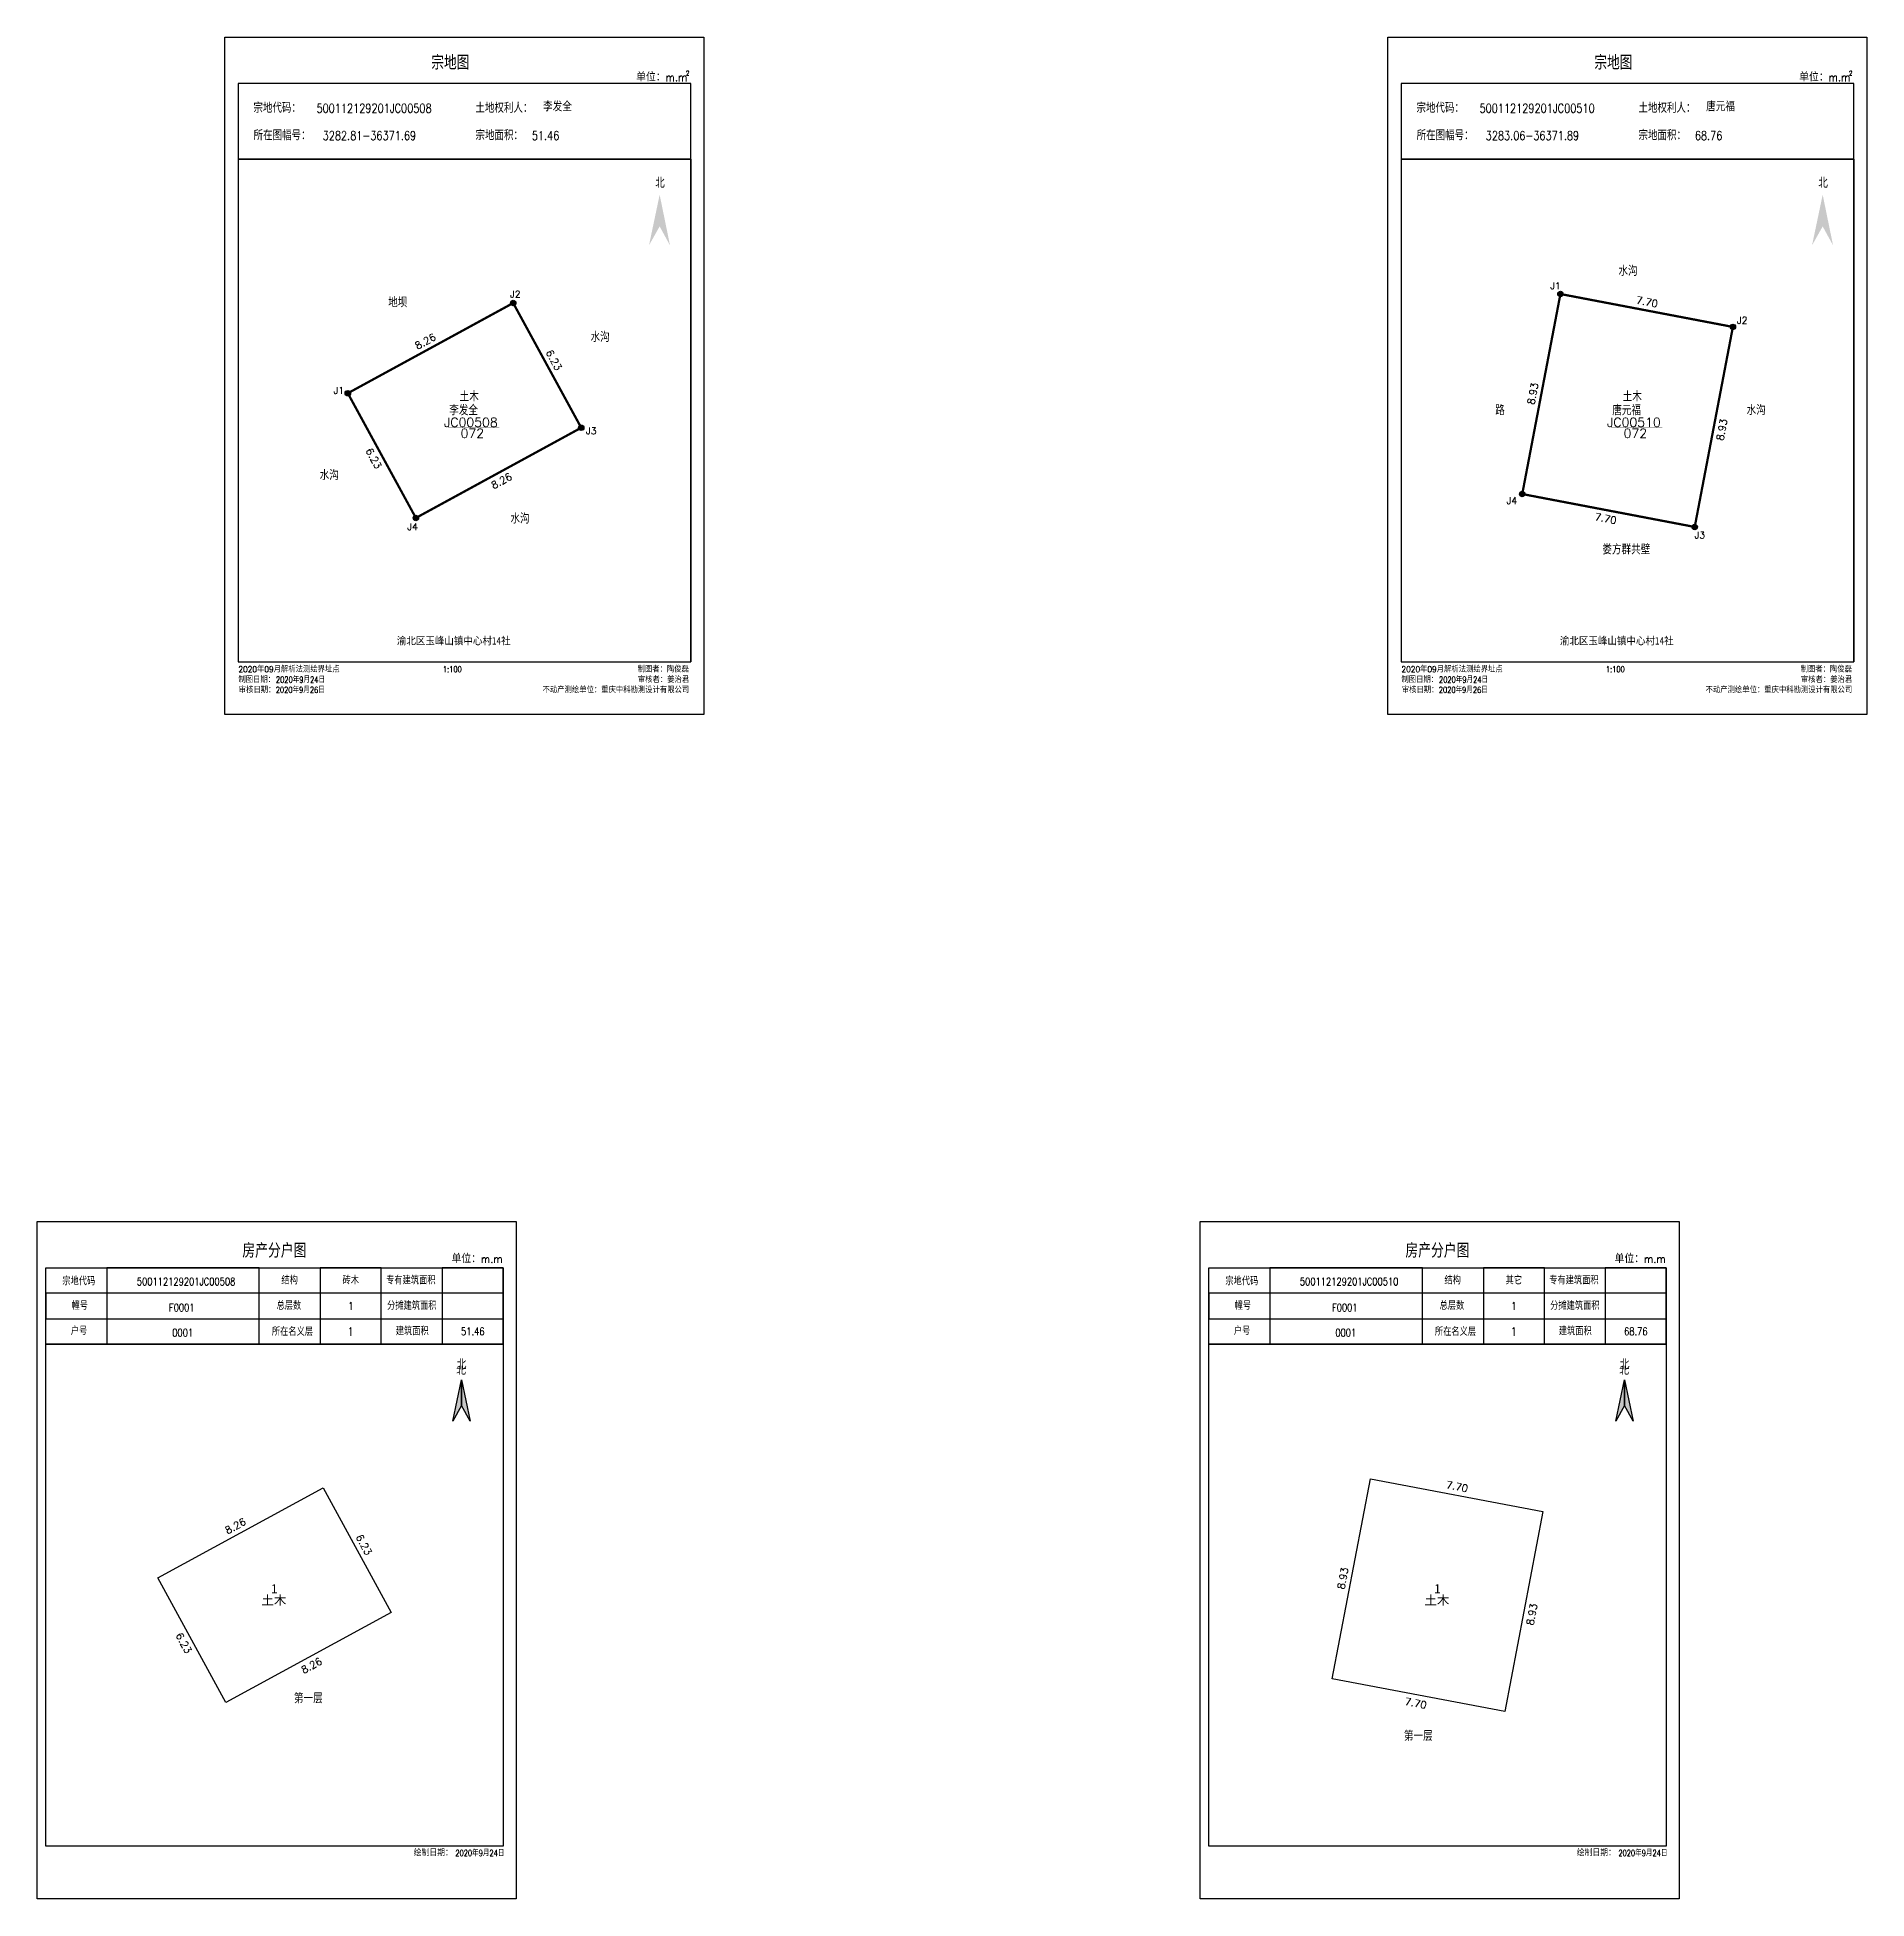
# Model space of a CAD drawing. Extents: x 36371590 to 36372043, y 3282005 to 3283161.
# Drawn here: x 36371912.2 to 36371992.4, y 3282078.4 to 3282160 of the extents above; entities that cross this region are included whole.
import ezdxf
from ezdxf.enums import TextEntityAlignment as Align

# ---------------------------------------------------------------- set-up
doc = ezdxf.new("R2010")
doc.units = 0
doc.header["$LTSCALE"] = 0.5
doc.linetypes.add('DASHED', pattern=[0.75, 0.5, -0.25])
doc.layers.get('0').update_dxf_attribs({"linetype": 'CONTINUOUS'})
doc.layers.add('_JMD_内', color=6, linetype='CONTINUOUS', true_color=0xff00ff)
doc.layers.add('_JZD_内', color=1, linetype='CONTINUOUS', true_color=0xff0000)
for name, color, linetype in [('_宗地图注记', 7, 'CONTINUOUS'), ('DLSS', 4, 'CONTINUOUS'), ('JZP', 1, 'CONTINUOUS'), ('TK', 7, 'CONTINUOUS'), ('ZJ', 7, 'CONTINUOUS'), ('内图框', 7, 'CONTINUOUS'), ('四至', 7, 'CONTINUOUS')]:
    doc.layers.add(name, color=color, linetype=linetype)
doc.layers.add('外图框', color=3, linetype='CONTINUOUS', plot=False)
doc.styles.add('HZ', font='rs.shx', dxfattribs={"width": 0.8, "bigfont": 'hztxt.shx'})
doc.styles.add('宋体', font='')
doc.styles.add('黑体', font='simhei.ttf')
doc.styles.get('宋体').set_extended_font_data('SimSun')

# ---------------------------------------------------------------- blocks, each defined once
blk = doc.blocks.new('指北针')
at = {"layer": '', "linetype": 'Continuous'}
for points in [[(0, 1.134), (0, 0), (-0.381, -0.676)], [(0, 1.134), (0.371, -0.68), (0, 0)]]:
    blk.add_hatch(color=7, dxfattribs=at).paths.add_polyline_path(points)
for points in [[(0, 1.134), (0, 0), (-0.381, -0.676)], [(0, 1.134), (0.371, -0.68), (0, 0)]]:
    blk.add_lwpolyline(points, close=True, dxfattribs=at)
at = {"layer": '', "linetype": 'DASHED', "style": '宋体', "width": 1}
blk.add_text('北', height=0.315, dxfattribs=at).set_placement((-0.24, 1.388))

msp = doc.modelspace()

# ---------------------------------------------------------------- hatches: boundary and pattern name
at = {"linetype": 'Continuous'}
h = msp.add_hatch(color=1, dxfattribs=at)
edge = h.paths.add_edge_path()
edge.add_arc((36371933.04, 3282148.37), 0.12, 0, 360)
at = {"linetype": 'Continuous', "true_color": 0x000000}
h = msp.add_hatch(color=18, dxfattribs=at)
edge = h.paths.add_edge_path()
edge.add_arc((36371933.04, 3282148.37), 0.11, 0, 360)
at = {"linetype": 'Continuous', "true_color": 0xffffff}
h = msp.add_hatch(color=7, dxfattribs=at)
edge = h.paths.add_edge_path(flags=0)
edge.add_arc((36371933.04, 3282148.37), 0.096, 0, 360)
at = {"linetype": 'Continuous'}
h = msp.add_hatch(color=1, dxfattribs=at)
edge = h.paths.add_edge_path()
edge.add_arc((36371978.961, 3282148.765), 0.12, 0, 360)
at = {"linetype": 'Continuous', "true_color": 0x000000}
h = msp.add_hatch(color=18, dxfattribs=at)
edge = h.paths.add_edge_path()
edge.add_arc((36371978.961, 3282148.765), 0.11, 0, 360)
at = {"linetype": 'Continuous', "true_color": 0xffffff}
h = msp.add_hatch(color=7, dxfattribs=at)
edge = h.paths.add_edge_path(flags=0)
edge.add_arc((36371978.961, 3282148.765), 0.096, 0, 360)
at = {"linetype": 'Continuous'}
h = msp.add_hatch(color=1, dxfattribs=at)
edge = h.paths.add_edge_path()
edge.add_arc((36371986.524, 3282147.322), 0.12, 0, 360)
at = {"linetype": 'Continuous', "true_color": 0x000000}
h = msp.add_hatch(color=18, dxfattribs=at)
edge = h.paths.add_edge_path()
edge.add_arc((36371986.524, 3282147.322), 0.11, 0, 360)
at = {"linetype": 'Continuous', "true_color": 0xffffff}
h = msp.add_hatch(color=7, dxfattribs=at)
edge = h.paths.add_edge_path(flags=0)
edge.add_arc((36371986.524, 3282147.322), 0.096, 0, 360)
at = {"linetype": 'Continuous'}
h = msp.add_hatch(color=1, dxfattribs=at)
edge = h.paths.add_edge_path()
edge.add_arc((36371925.788, 3282144.414), 0.12, 0, 360)
at = {"linetype": 'Continuous', "true_color": 0x000000}
h = msp.add_hatch(color=18, dxfattribs=at)
edge = h.paths.add_edge_path()
edge.add_arc((36371925.788, 3282144.414), 0.11, 0, 360)
at = {"linetype": 'Continuous', "true_color": 0xffffff}
h = msp.add_hatch(color=7, dxfattribs=at)
edge = h.paths.add_edge_path(flags=0)
edge.add_arc((36371925.788, 3282144.414), 0.096, 0, 360)
at = {"linetype": 'Continuous'}
h = msp.add_hatch(color=1, dxfattribs=at)
edge = h.paths.add_edge_path()
edge.add_arc((36371936.023, 3282142.901), 0.12, 0, 360)
at = {"linetype": 'Continuous', "true_color": 0x000000}
h = msp.add_hatch(color=18, dxfattribs=at)
edge = h.paths.add_edge_path()
edge.add_arc((36371936.023, 3282142.901), 0.11, 0, 360)
at = {"linetype": 'Continuous', "true_color": 0xffffff}
h = msp.add_hatch(color=7, dxfattribs=at)
edge = h.paths.add_edge_path(flags=0)
edge.add_arc((36371936.023, 3282142.901), 0.096, 0, 360)
at = {"linetype": 'Continuous'}
h = msp.add_hatch(color=1, dxfattribs=at)
edge = h.paths.add_edge_path()
edge.add_arc((36371977.287, 3282139.993), 0.12, 0, 360)
at = {"linetype": 'Continuous', "true_color": 0x000000}
h = msp.add_hatch(color=18, dxfattribs=at)
edge = h.paths.add_edge_path()
edge.add_arc((36371977.287, 3282139.993), 0.11, 0, 360)
at = {"linetype": 'Continuous', "true_color": 0xffffff}
h = msp.add_hatch(color=7, dxfattribs=at)
edge = h.paths.add_edge_path(flags=0)
edge.add_arc((36371977.287, 3282139.993), 0.096, 0, 360)
at = {"linetype": 'Continuous'}
h = msp.add_hatch(color=1, dxfattribs=at)
edge = h.paths.add_edge_path()
edge.add_arc((36371928.772, 3282138.945), 0.12, 0, 360)
at = {"linetype": 'Continuous', "true_color": 0x000000}
h = msp.add_hatch(color=18, dxfattribs=at)
edge = h.paths.add_edge_path()
edge.add_arc((36371928.772, 3282138.945), 0.11, 0, 360)
at = {"linetype": 'Continuous', "true_color": 0xffffff}
h = msp.add_hatch(color=7, dxfattribs=at)
edge = h.paths.add_edge_path(flags=0)
edge.add_arc((36371928.772, 3282138.945), 0.096, 0, 360)
at = {"linetype": 'Continuous'}
h = msp.add_hatch(color=1, dxfattribs=at)
edge = h.paths.add_edge_path()
edge.add_arc((36371984.85, 3282138.55), 0.12, 0, 360)
at = {"linetype": 'Continuous', "true_color": 0x000000}
h = msp.add_hatch(color=18, dxfattribs=at)
edge = h.paths.add_edge_path()
edge.add_arc((36371984.85, 3282138.55), 0.11, 0, 360)
at = {"linetype": 'Continuous', "true_color": 0xffffff}
h = msp.add_hatch(color=7, dxfattribs=at)
edge = h.paths.add_edge_path(flags=0)
edge.add_arc((36371984.85, 3282138.55), 0.096, 0, 360)

# ---------------------------------------------------------------- linework, layer by layer
at = {"color": 7, "linetype": 'Continuous'}
for centre in [(36371933.04, 3282148.37), (36371978.961, 3282148.765), (36371986.524, 3282147.322), (36371925.788, 3282144.414), (36371936.023, 3282142.901), (36371977.287, 3282139.993), (36371928.772, 3282138.945), (36371984.85, 3282138.55)]:
    msp.add_circle(centre, 0.11, dxfattribs=at)
at = {"layer": '_JMD_内', "linetype": 'Continuous'}
for points in [[(36371925.788, 3282144.414), (36371933.04, 3282148.37), (36371936.023, 3282142.901), (36371928.772, 3282138.945)], [(36371978.961, 3282148.765), (36371986.524, 3282147.322), (36371984.85, 3282138.55), (36371977.287, 3282139.993)], [(36371970.631, 3282096.814), (36371978.194, 3282095.371), (36371976.521, 3282086.599), (36371968.957, 3282088.042)], [(36371917.458, 3282092.463), (36371924.71, 3282096.419), (36371927.693, 3282090.95), (36371920.442, 3282086.994)]]:
    msp.add_lwpolyline(points, close=True, dxfattribs=at)
at = {"layer": '_JZD_内', "linetype": 'Continuous', "const_width": 0.1}
for points in [[(36371925.788, 3282144.414), (36371933.04, 3282148.37), (36371936.023, 3282142.901), (36371928.772, 3282138.945)], [(36371978.961, 3282148.765), (36371986.524, 3282147.322), (36371984.85, 3282138.55), (36371977.287, 3282139.993)]]:
    msp.add_lwpolyline(points, close=True, dxfattribs=at)
at = {"layer": 'DLSS', "color": 1, "linetype": 'Continuous', "const_width": 0.01}
for points in [[(36371930.174, 3282142.898), (36371932.437, 3282142.898)], [(36371981.174, 3282142.898), (36371983.437, 3282142.898)]]:
    msp.add_lwpolyline(points, dxfattribs=at)
at = {"layer": 'JZP', "color": 1, "linetype": 'Continuous'}
for centre in [(36371933.04, 3282148.37), (36371978.961, 3282148.765), (36371986.524, 3282147.322), (36371925.788, 3282144.414), (36371936.023, 3282142.901), (36371977.287, 3282139.993), (36371928.772, 3282138.945), (36371984.85, 3282138.55)]:
    msp.add_circle(centre, 0.12, dxfattribs=at)
at = {"layer": 'TK', "linetype": 'Continuous'}
for points in [[(36371920.981, 3282132.631), (36371940.83, 3282132.631), (36371940.83, 3282157.993), (36371920.981, 3282157.993)], [(36371971.981, 3282132.631), (36371991.83, 3282132.631), (36371991.83, 3282157.993), (36371971.981, 3282157.993)]]:
    msp.add_lwpolyline(points, close=True, dxfattribs=at)
at = {"layer": 'TK', "linetype": 'Continuous', "flags": 128}
for points in [[(36371920.981, 3282154.685), (36371940.83, 3282154.685), (36371940.83, 3282132.631)], [(36371971.981, 3282154.685), (36371991.83, 3282154.685), (36371991.83, 3282132.631)]]:
    msp.add_lwpolyline(points, dxfattribs=at)
at = {"layer": 'TK', "color": 7, "linetype": 'Continuous', "flags": 128}
for points in [[(36371920.981, 3282154.685), (36371920.981, 3282132.631), (36371940.83, 3282132.631), (36371940.83, 3282154.685), (36371920.981, 3282154.685)], [(36371971.981, 3282154.685), (36371971.981, 3282132.631), (36371991.83, 3282132.631), (36371991.83, 3282154.685), (36371971.981, 3282154.685)]]:
    msp.add_lwpolyline(points, close=True, dxfattribs=at)
for points in [[(36371920.981, 3282154.685), (36371940.83, 3282154.685)], [(36371971.981, 3282154.685), (36371991.83, 3282154.685)]]:
    msp.add_lwpolyline(points, dxfattribs=at)
at = {"layer": 'TK', "linetype": 'DASHED'}
for points in [[(36371939.462, 3282153.119), (36371938.995, 3282150.901), (36371939.462, 3282151.729)], [(36371939.462, 3282153.119), (36371939.462, 3282151.729), (36371939.917, 3282150.896)], [(36371990.462, 3282153.119), (36371989.995, 3282150.901), (36371990.462, 3282151.729)], [(36371990.462, 3282153.119), (36371990.462, 3282151.729), (36371990.917, 3282150.896)]]:
    msp.add_solid(points, dxfattribs=at)
at = {"layer": '内图框', "linetype": 'Continuous'}
for p, q in [((36371933.739, 3282132.631), (36371933.739, 3282132.631)), ((36371984.739, 3282132.631), (36371984.739, 3282132.631))]:
    msp.add_line(p, q, dxfattribs=at)
for points in [[(36371915.222, 3282102.716), (36371912.547, 3282102.716), (36371912.547, 3282102.716), (36371912.547, 3282102.716), (36371915.222, 3282102.716), (36371932.604, 3282102.716), (36371932.604, 3282106.059), (36371932.604, 3282102.716), (36371912.547, 3282102.716), (36371912.547, 3282103.83), (36371932.604, 3282103.83), (36371932.604, 3282104.945), (36371912.547, 3282104.945), (36371912.547, 3282103.83), (36371912.547, 3282106.059), (36371932.604, 3282106.059), (36371929.93, 3282106.059), (36371929.93, 3282102.716), (36371927.256, 3282102.716), (36371927.256, 3282106.059), (36371924.581, 3282106.059), (36371924.581, 3282102.716), (36371921.907, 3282102.716), (36371921.907, 3282106.059), (36371915.222, 3282106.059)], [(36371912.547, 3282106.059), (36371932.604, 3282106.059), (36371932.604, 3282080.697), (36371912.547, 3282080.697)], [(36371966.222, 3282102.716), (36371963.547, 3282102.716), (36371963.547, 3282102.716), (36371963.547, 3282102.716), (36371966.222, 3282102.716), (36371983.604, 3282102.716), (36371983.604, 3282106.059), (36371983.604, 3282102.716), (36371963.547, 3282102.716), (36371963.547, 3282103.83), (36371983.604, 3282103.83), (36371983.604, 3282104.945), (36371963.547, 3282104.945), (36371963.547, 3282103.83), (36371963.547, 3282106.059), (36371983.604, 3282106.059), (36371980.93, 3282106.059), (36371980.93, 3282102.716), (36371978.256, 3282102.716), (36371978.256, 3282106.059), (36371975.581, 3282106.059), (36371975.581, 3282102.716), (36371972.907, 3282102.716), (36371972.907, 3282106.059), (36371966.222, 3282106.059)], [(36371963.547, 3282106.059), (36371983.604, 3282106.059), (36371983.604, 3282080.697), (36371963.547, 3282080.697)], [(36371912.547, 3282102.716), (36371932.604, 3282102.716), (36371932.604, 3282080.697), (36371912.547, 3282080.697)], [(36371963.547, 3282102.716), (36371983.604, 3282102.716), (36371983.604, 3282080.697), (36371963.547, 3282080.697)]]:
    msp.add_lwpolyline(points, close=True, dxfattribs=at)
for points in [[(36371912.547, 3282103.83), (36371931.894, 3282103.83)], [(36371963.547, 3282103.83), (36371982.894, 3282103.83)]]:
    msp.add_lwpolyline(points, dxfattribs=at)
at = {"layer": '外图框', "linetype": 'Continuous', "flags": 128}
for points in [[(36371920.395, 3282130.326), (36371920.395, 3282160.026), (36371941.395, 3282160.026), (36371941.395, 3282130.326)], [(36371971.395, 3282130.326), (36371971.395, 3282160.026), (36371992.395, 3282160.026), (36371992.395, 3282130.326)], [(36371933.169, 3282078.392), (36371912.169, 3282078.392), (36371912.169, 3282108.092), (36371933.169, 3282108.092)], [(36371984.169, 3282078.392), (36371963.169, 3282078.392), (36371963.169, 3282108.092), (36371984.169, 3282108.092)]]:
    msp.add_lwpolyline(points, close=True, dxfattribs=at)

# ---------------------------------------------------------------- block references
at = {"layer": '内图框', "linetype": 'Continuous'}
for p in [(36371930.777, 3282100.019), (36371981.777, 3282100.019)]:
    msp.add_blockref('指北针', p, dxfattribs=at)

# ---------------------------------------------------------------- texts
at = {"color": 7, "linetype": 'Continuous', "style": 'HZ'}
for s, rotation, p in [('7.70', 349.19732, (36371973.928, 3282096.399)), ('8.26', 28.61256, (36371920.515, 3282094.37)), ('6.23', 298.61288, (36371926.127, 3282094.26)), ('8.93', 79.19754, (36371969.488, 3282091.944)), ('8.93', 79.1969, (36371977.778, 3282090.362)), ('6.23', 298.61289, (36371918.226, 3282089.95)), ('8.26', 28.61256, (36371923.853, 3282088.251)), ('7.70', 349.19719, (36371972.116, 3282086.9))]:
    msp.add_text(s, height=0.32, rotation=rotation, dxfattribs=at).set_placement(p)
at = {"color": 7, "linetype": 'Continuous'}
for s, style, p in [('1', '黑体', (36371922.432, 3282091.793)), ('1', '黑体', (36371973.432, 3282091.793)), ('土木', '黑体', (36371922, 3282091.283)), ('土木', '黑体', (36371973, 3282091.283)), ('第一层', 'HZ', (36371923.427, 3282086.972)), ('第一层', 'HZ', (36371972.099, 3282085.321))]:
    msp.add_text(s, height=0.4, dxfattribs=dict(at, style=style)).set_placement(p)
at = {"layer": '_宗地图注记', "color": 7, "linetype": 'Continuous', "style": 'HZ'}
for s, p in [('J1', (36371978.511, 3282148.972)), ('J2', (36371932.904, 3282148.61)), ('J2', (36371986.702, 3282147.462)), ('J1', (36371925.163, 3282144.387)), ('J3', (36371936.234, 3282142.615)), ('J4', (36371976.602, 3282139.553)), ('J4', (36371928.4, 3282138.405)), ('J3', (36371984.843, 3282138.043))]:
    msp.add_text(s, height=0.3, dxfattribs=at).set_placement(p)
at = {"layer": '_宗地图注记', "color": 6, "linetype": 'Continuous', "style": 'HZ'}
for p in [(36371930.692, 3282144.058), (36371981.692, 3282144.058)]:
    msp.add_text('土木', height=0.4, dxfattribs=at).set_placement(p)
at = {"layer": '_宗地图注记', "color": 1, "linetype": 'Continuous', "style": 'HZ'}
for s, height, p in [('JC00508', 0.4, (36371930.01, 3282142.938)), ('李发全', 0.42, (36371930.234, 3282143.448)), ('JC00510', 0.4, (36371981.01, 3282142.938)), ('唐元福', 0.42, (36371981.234, 3282143.448)), ('072', 0.4, (36371930.734, 3282142.458)), ('072', 0.4, (36371981.734, 3282142.458))]:
    msp.add_text(s, height=height, dxfattribs=at).set_placement(p)
at = {"layer": 'TK', "linetype": 'Continuous', "style": 'HZ', "width": 0.9}
for s, height, p in [('宗地图', 0.6175, (36371929.45, 3282158.605)), ('宗地图', 0.6175, (36371980.45, 3282158.605)), ('宗地代码：', 0.3859, (36371921.647, 3282156.716)), ('土地权利人：', 0.3859, (36371931.382, 3282156.716)), ('宗地代码：', 0.3859, (36371972.647, 3282156.716)), ('土地权利人：', 0.3859, (36371982.382, 3282156.716)), ('所在图幅号：', 0.3859, (36371921.654, 3282155.516)), ('宗地面积：', 0.3859, (36371931.384, 3282155.516)), ('所在图幅号：', 0.3859, (36371972.654, 3282155.516)), ('宗地面积：', 0.3859, (36371982.384, 3282155.516))]:
    msp.add_text(s, height=height, dxfattribs=at).set_placement(p)
at = {"layer": 'TK', "linetype": 'DASHED', "style": 'HZ', "width": 0.9}
for s, height, p in [('单位：m.m', 0.3529, (36371938.434, 3282158.091)), ('单位：m.m', 0.3529, (36371989.434, 3282158.091)), ('北', 0.386, (36371939.271, 3282153.424)), ('北', 0.386, (36371990.271, 3282153.424)), ('制图日期：', 0.2646, (36371920.99, 3282131.719)), ('2020年09月解析法测绘界址点', 0.26465, (36371920.99, 3282132.177)), ('制图日期：', 0.2646, (36371971.99, 3282131.719)), ('2020年09月解析法测绘界址点', 0.26465, (36371971.99, 3282132.177)), ('审核日期：', 0.2646, (36371921.005, 3282131.271)), ('审核日期：', 0.2646, (36371972.005, 3282131.271)), ('单位：m.m', 0.3529, (36371930.337, 3282106.273)), ('单位：m.m', 0.3529, (36371981.337, 3282106.273)), ('北', 0.411, (36371930.564, 3282101.611)), ('北', 0.411, (36371981.564, 3282101.611)), ('绘制日期：', 0.282, (36371928.679, 3282080.265)), ('绘制日期：', 0.282, (36371979.679, 3282080.265))]:
    msp.add_text(s, height=height, dxfattribs=at).set_placement(p)
for p in [(36371940.69, 3282158.445), (36371991.69, 3282158.445)]:
    msp.add_text('2', height=0.2, dxfattribs=at).set_placement(p, align=Align.MIDDLE)
at = {"layer": 'TK', "linetype": 'DASHED', "style": '黑体', "width": 0.9}
for p in [(36371930.433, 3282133.394), (36371981.433, 3282133.394)]:
    msp.add_text('渝北区玉峰山镇中心村14社', height=0.33081, dxfattribs=at).set_placement(p, align=Align.CENTER)
at = {"layer": 'TK', "linetype": 'DASHED', "style": 'HZ', "width": 0.9}
for s, height, p in [('制图者：陶俊磊', 0.2646, (36371940.744, 3282132.177)), ('审核者：姜治君', 0.2646, (36371940.756, 3282131.719)), ('制图者：陶俊磊', 0.2646, (36371991.744, 3282132.177)), ('审核者：姜治君', 0.2646, (36371991.756, 3282131.719)), ('不动产测绘单位：重庆中科勘测设计有限公司', 0.26465, (36371940.757, 3282131.271)), ('不动产测绘单位：重庆中科勘测设计有限公司', 0.26465, (36371991.757, 3282131.271))]:
    msp.add_text(s, height=height, dxfattribs=at).set_placement(p, align=Align.RIGHT)
at = {"layer": 'TK', "linetype": 'Continuous', "style": 'HZ', "width": 0.9}
for p in [(36371922.567, 3282106.816), (36371973.567, 3282106.816)]:
    msp.add_text('房产分户图', height=0.624, dxfattribs=at).set_placement(p, align=Align.MIDDLE_CENTER)
at = {"layer": 'TK', "linetype": 'Continuous', "style": 'HZ', "width": 0.8}
for s, p in [('F0001', (36371918.506, 3282104.151)), ('F0001', (36371969.506, 3282104.151)), ('0001', (36371918.548, 3282103.05)), ('0001', (36371969.548, 3282103.05))]:
    msp.add_text(s, height=0.3343, dxfattribs=at).set_placement(p, align=Align.CENTER)
at = {"layer": 'TK', "linetype": 'Continuous', "char_height": 0.3343, "attachment_point": 5, "style": 'HZ'}
for s, insert, width in [('宗地代码', (36371913.99, 3282105.464), 2.12251), ('结构', (36371923.237, 3282105.5), 2.62399), ('专有建筑面积', (36371928.552, 3282105.502), 2.6742), ('宗地代码', (36371964.99, 3282105.464), 2.12251), ('结构', (36371974.237, 3282105.5), 2.62399), ('专有建筑面积', (36371979.552, 3282105.502), 2.6742), ('幢号', (36371914.034, 3282104.393), 2.12251), ('总层数', (36371923.204, 3282104.388), 2.62399), ('分摊建筑面积', (36371928.593, 3282104.388), 2.6742), ('幢号', (36371965.034, 3282104.393), 2.12251), ('总层数', (36371974.204, 3282104.388), 2.62399), ('分摊建筑面积', (36371979.593, 3282104.388), 2.6742), ('户号', (36371914.001, 3282103.278), 2.12251), ('所在名义层', (36371923.36, 3282103.247), 2.62399), ('建筑面积', (36371928.614, 3282103.273), 3.11116), ('户号', (36371965.001, 3282103.278), 2.12251), ('所在名义层', (36371974.36, 3282103.247), 2.62399), ('建筑面积', (36371979.614, 3282103.273), 3.11116)]:
    msp.add_mtext(s, dxfattribs=dict(at, insert=insert, width=width))
at = {"layer": 'TK', "char_height": 0.373, "width": 2.6684, "attachment_point": 5, "style": 'HZ'}
for insert in [(36371925.913, 3282103.264), (36371976.913, 3282103.264)]:
    msp.add_mtext('1', dxfattribs=dict(at, insert=insert))
at = {"layer": 'ZJ', "color": 7, "linetype": 'Continuous', "style": 'HZ'}
for s, rotation, p in [('7.70', 349.19732, (36371982.258, 3282148.35)), ('8.26', 28.61256, (36371928.845, 3282146.321)), ('6.23', 298.61288, (36371934.457, 3282146.211)), ('8.93', 79.19754, (36371977.818, 3282143.895)), ('8.93', 79.1969, (36371986.108, 3282142.313)), ('6.23', 298.61289, (36371926.556, 3282141.901)), ('8.26', 28.61256, (36371932.183, 3282140.202)), ('7.70', 349.19719, (36371980.446, 3282138.851))]:
    msp.add_text(s, height=0.32, rotation=rotation, dxfattribs=at).set_placement(p)
at = {"layer": '内图框', "linetype": 'DASHED', "style": 'HZ', "width": 0.8}
for s, height, p in [('500112129201JC00508', 0.3905, (36371924.415, 3282156.716)), ('500112129201JC00510', 0.3905, (36371975.415, 3282156.716)), ('3282.81-36371.69', 0.3905, (36371924.685, 3282155.516)), ('51.46', 0.3905, (36371933.856, 3282155.516)), ('3283.06-36371.89', 0.3905, (36371975.685, 3282155.516)), ('68.76', 0.3905, (36371984.856, 3282155.516)), ('2020年9月24日', 0.2677, (36371922.636, 3282131.719)), ('2020年9月24日', 0.2677, (36371973.636, 3282131.719)), ('2020年9月26日', 0.2677, (36371922.629, 3282131.271)), ('2020年9月26日', 0.2677, (36371973.629, 3282131.271)), ('2020年9月24日', 0.2677, (36371930.503, 3282080.264)), ('2020年9月24日', 0.2677, (36371981.503, 3282080.264))]:
    msp.add_text(s, height=height, dxfattribs=at).set_placement(p)
for p in [(36371930.371, 3282132.177), (36371981.371, 3282132.177)]:
    msp.add_text('1:100', height=0.2677, dxfattribs=at).set_placement(p, align=Align.CENTER)
at = {"layer": '内图框', "linetype": 'DASHED', "style": 'HZ'}
for s, insert, char_height, width, attachment_point in [('李发全', (36371934.349, 3282157.171), 0.3905, 5.44491, 1), ('唐元福', (36371985.349, 3282157.171), 0.3905, 5.44491, 1), ('1', (36371925.918, 3282104.388), 0.334, 2.6742, 5), ('1', (36371976.918, 3282104.388), 0.334, 2.6742, 5)]:
    msp.add_mtext(s, dxfattribs=dict(at, insert=insert, char_height=char_height, width=width, attachment_point=attachment_point))
at = {"layer": '内图框', "linetype": 'Continuous', "char_height": 0.3343, "attachment_point": 5, "style": 'HZ'}
for s, insert, width in [('砖木', (36371925.918, 3282105.502), 2.6742), ('其它', (36371976.918, 3282105.502), 2.6742), ('500112129201JC00508', (36371918.696, 3282105.459), 5.86049), ('500112129201JC00510', (36371969.696, 3282105.459), 5.86049)]:
    msp.add_mtext(s, dxfattribs=dict(at, insert=insert, width=width))
at = {"layer": '内图框', "char_height": 0.3343, "width": 2.6742, "attachment_point": 5, "style": 'HZ'}
for s, insert in [('51.46', (36371931.267, 3282103.273)), ('68.76', (36371982.267, 3282103.273))]:
    msp.add_mtext(s, dxfattribs=dict(at, insert=insert))
at = {"layer": '四至', "color": 7, "linetype": 'Continuous', "style": 'HZ'}
for s, p in [('水沟', (36371981.506, 3282149.565)), ('地坝', (36371927.558, 3282148.183)), ('水沟', (36371936.431, 3282146.664)), ('路', (36371976.1, 3282143.458)), ('水沟', (36371987.124, 3282143.458)), ('水沟', (36371924.553, 3282140.607)), ('水沟', (36371932.919, 3282138.705)), ('娄方群共壁', (36371980.799, 3282137.35))]:
    msp.add_text(s, height=0.4, dxfattribs=at).set_placement(p)

doc.saveas('drawing.dxf')
